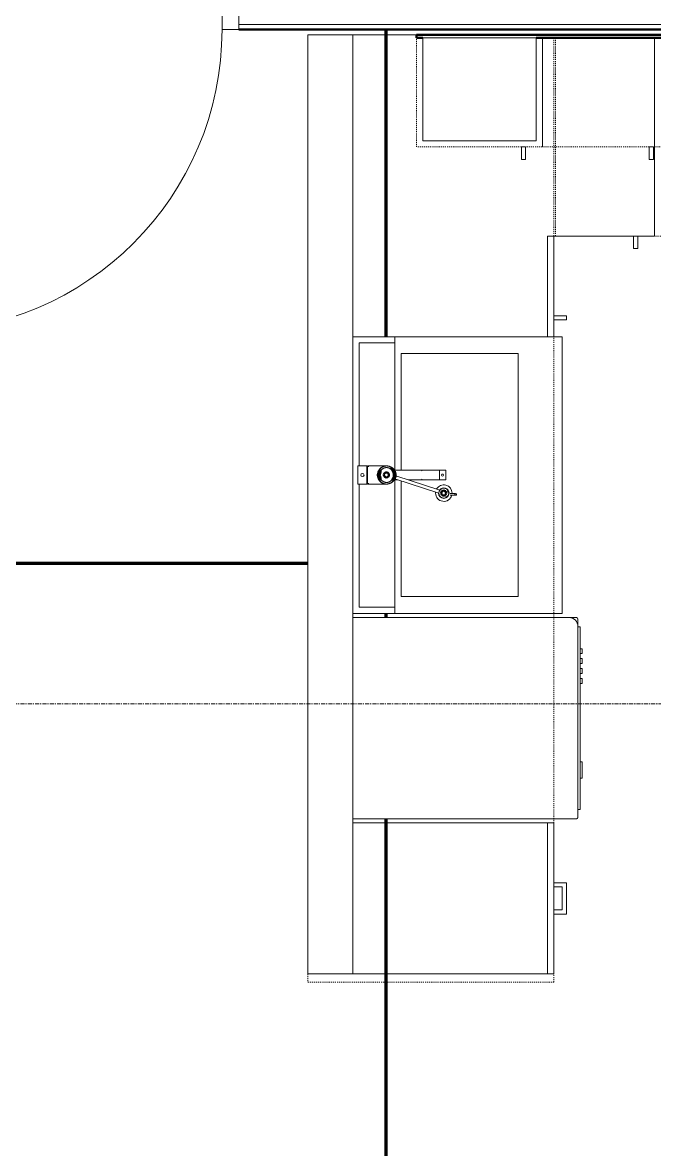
# Model space of a CAD drawing. Header units: inches. Extents: x -4217 to -1814, y 9706 to 12425.
# Drawn here: x -3635.3 to -3559.9, y 11229 to 11363.5 of the extents above; entities that cross this region are included whole.
import ezdxf

# ---------------------------------------------------------------- set-up
doc = ezdxf.new("R2010")
doc.units = ezdxf.units.IN
doc.header["$MEASUREMENT"] = 0
doc.linetypes.add('Dash', pattern=[0.25, 0.125, -0.125])
doc.linetypes.add('Grid Line 1_2_', pattern=[0.875, 0.5, -0.125, 0.125, -0.125])
for name, color, linetype, lineweight in [('A-AREA-1', 130, 'Continuous', 70), ('A-DOOR-7', 31, 'Continuous', 9), ('A-DOOR-FRAM', 31, 'Continuous', 20), ('A-GENM-2', 7, 'Continuous', 9), ('A-GENM-3', 250, 'Continuous', 50), ('A-WALL', 113, 'Continuous', 13), ('A-WALL-3', 250, 'Continuous', 50), ('A-WALL-4', 10, 'Continuous', 13), ('I-WALL-3', 2, 'Continuous', 50), ('P-SANR-FIXT-2', 7, 'Continuous', 9), ('Q-CASE-3', 7, 'Continuous', 9), ('Q-CASE-4', 7, 'Dash', 9), ('Q-CASE-HDLN-1', 7, 'Dash', 9), ('Q-SPCQ-1', 7, 'Continuous', 9), ('S-GRID-1', 1, 'Grid Line 1_2_', 9)]:
    doc.layers.add(name, color=color, linetype=linetype, lineweight=lineweight)

msp = doc.modelspace()

# ---------------------------------------------------------------- linework, layer by layer
at = {"layer": 'A-AREA-1'}
for p, q in [((-3591.97374, 11362.6144), (-3591.97374, 11325.9894)), ((-3668.12374, 11298.9894), (-3601.29874, 11298.9894)), ((-3591.97374, 11292.9894), (-3591.97374, 11292.4894)), ((-3591.97374, 11268.4894), (-3591.97374, 11197.20029))]:
    msp.add_line(p, q, dxfattribs=at)
at = {"layer": 'A-DOOR-7'}
msp.add_arc((-3647.52374, 11362.6144), 36, 270, 0, dxfattribs=at)
at = {"layer": 'A-DOOR-FRAM'}
for p, q in [((-3609.52374, 11362.6144), (-3609.52374, 11370.6144)), ((-3611.52374, 11364.5519), (-3611.52374, 11362.6144)), ((-3611.52374, 11362.6144), (-3609.52374, 11362.6144))]:
    msp.add_line(p, q, dxfattribs=at)
at = {"layer": 'A-GENM-2'}
for p, q in [((-3594.23376, 11310.57207), (-3595.3367, 11310.57207)), ((-3595.3367, 11308.40672), (-3595.3367, 11310.57207)), ((-3594.23376, 11310.57207), (-3594.23376, 11308.40672)), ((-3593.99326, 11310.51302), (-3594.23376, 11310.51302)), ((-3591.89182, 11310.57207), (-3594.1556, 11310.57207)), ((-3594.1556, 11308.40672), (-3594.1556, 11310.57207)), ((-3585.59261, 11310.07995), (-3590.99195, 11310.07995)), ((-3585.52495, 11307.68792), (-3590.78997, 11309.39862)), ((-3586.99988, 11310.07995), (-3587.91702, 11310.07995)), ((-3585.59261, 11310.07995), (-3585.59261, 11310.00083)), ((-3584.8052, 11310.06026), (-3585.59261, 11310.06026)), ((-3585.59261, 11309.98621), (-3585.59261, 11309.90698)), ((-3585.59261, 11309.89435), (-3585.59261, 11309.78467)), ((-3585.59261, 11309.77537), (-3585.59261, 11309.64224)), ((-3585.59261, 11309.64248), (-3585.59261, 11309.77483)), ((-3585.59261, 11309.63726), (-3585.59261, 11309.34153)), ((-3585.59261, 11309.34165), (-3585.59261, 11309.63715)), ((-3585.59261, 11309.33655), (-3585.59261, 11309.20342)), ((-3585.59261, 11309.20396), (-3585.59261, 11309.33631)), ((-3584.8052, 11310.06026), (-3584.8052, 11308.91853)), ((-3595.3367, 11308.40672), (-3594.23376, 11308.40672)), ((-3594.23376, 11308.46577), (-3593.99326, 11308.46577)), ((-3594.1556, 11308.40672), (-3591.89182, 11308.40672)), ((-3590.99195, 11308.89884), (-3590.52584, 11308.89884)), ((-3590.92135, 11309.02735), (-3585.65766, 11307.31707)), ((-3589.26005, 11308.89884), (-3585.59261, 11308.89884)), ((-3587.91702, 11308.89884), (-3586.99988, 11308.89884)), ((-3585.59261, 11309.19412), (-3585.59261, 11309.08444)), ((-3585.59261, 11309.07181), (-3585.59261, 11308.99258)), ((-3585.59261, 11308.91897), (-3585.59261, 11308.89884)), ((-3585.59261, 11308.91853), (-3584.8052, 11308.91853)), ((-3585.07746, 11307.02949), (-3585.06108, 11307.0814)), ((-3584.65831, 11306.89721), (-3585.07746, 11307.02949)), ((-3584.90384, 11307.57964), (-3584.48121, 11307.44625)), ((-3583.64809, 11307.28829), (-3584.31323, 11307.28829)), ((-3584.31323, 11307.09144), (-3583.64809, 11307.09144))]:
    msp.add_line(p, q, dxfattribs=at)
at = {"layer": 'A-GENM-2', "flags": 128}
for points in [[(-3592.22128, 11310.52073), (-3592.26226, 11310.50673), (-3592.30264, 11310.4911), (-3592.34237, 11310.47387), (-3592.38138, 11310.45507), (-3592.4196, 11310.43472), (-3592.45698, 11310.41286), (-3592.49346, 11310.38952), (-3592.52897, 11310.36474), (-3592.56347, 11310.33856), (-3592.59689, 11310.31102), (-3592.62918, 11310.28217), (-3592.66029, 11310.25205), (-3592.69018, 11310.2207), (-3592.71878, 11310.18819), (-3592.74607, 11310.15457), (-3592.77198, 11310.11987), (-3592.79649, 11310.08417), (-3592.81955, 11310.04752), (-3592.84113, 11310.00997), (-3592.86119, 11309.97159), (-3592.87969, 11309.93244), (-3592.89662, 11309.89258), (-3592.91194, 11309.85208), (-3592.92563, 11309.811), (-3592.93766, 11309.7694), (-3592.94802, 11309.72735), (-3592.95669, 11309.68492), (-3592.96366, 11309.64218), (-3592.96891, 11309.5992), (-3592.97244, 11309.55604), (-3592.97424, 11309.51277), (-3592.9745, 11309.4894)], [(-3592.77198, 11310.11987), (-3592.79649, 11310.08417), (-3592.81955, 11310.04752), (-3592.84113, 11310.00997), (-3592.86119, 11309.97159), (-3592.87969, 11309.93244), (-3592.89662, 11309.89258), (-3592.91194, 11309.85208), (-3592.92563, 11309.811), (-3592.93766, 11309.7694), (-3592.94802, 11309.72735), (-3592.95669, 11309.68492), (-3592.96366, 11309.64218), (-3592.96891, 11309.5992), (-3592.97244, 11309.55604), (-3592.97424, 11309.51277), (-3592.9745, 11309.4894)], [(-3592.77198, 11310.11987), (-3592.79649, 11310.08417), (-3592.81955, 11310.04752), (-3592.84113, 11310.00997), (-3592.86119, 11309.97159), (-3592.87969, 11309.93244), (-3592.89662, 11309.89258), (-3592.91194, 11309.85208), (-3592.92563, 11309.811), (-3592.93766, 11309.7694), (-3592.94802, 11309.72735), (-3592.95669, 11309.68492), (-3592.96366, 11309.64218), (-3592.96891, 11309.5992), (-3592.97244, 11309.55604), (-3592.97424, 11309.51277), (-3592.9745, 11309.4894)], [(-3592.77198, 11310.11987), (-3592.79649, 11310.08417), (-3592.81955, 11310.04752), (-3592.84113, 11310.00997), (-3592.86119, 11309.97159), (-3592.87969, 11309.93244), (-3592.89662, 11309.89258), (-3592.91194, 11309.85208), (-3592.92563, 11309.811), (-3592.93766, 11309.7694), (-3592.94802, 11309.72735), (-3592.95669, 11309.68492), (-3592.96366, 11309.64218), (-3592.96891, 11309.5992), (-3592.97244, 11309.55604), (-3592.97424, 11309.51277), (-3592.9745, 11309.4894)], [(-3592.77198, 11310.11987), (-3592.79649, 11310.08417), (-3592.81955, 11310.04752), (-3592.84113, 11310.00997), (-3592.86119, 11309.97159), (-3592.87969, 11309.93244), (-3592.89662, 11309.89258), (-3592.91194, 11309.85208), (-3592.92563, 11309.811), (-3592.93766, 11309.7694), (-3592.94802, 11309.72735), (-3592.95669, 11309.68492), (-3592.96366, 11309.64218), (-3592.96891, 11309.5992), (-3592.97244, 11309.55604), (-3592.97424, 11309.51277), (-3592.9745, 11309.4894)], [(-3592.77198, 11310.11987), (-3592.79649, 11310.08417), (-3592.81955, 11310.04752), (-3592.84113, 11310.00997), (-3592.86119, 11309.97159), (-3592.87969, 11309.93244), (-3592.89662, 11309.89258), (-3592.91194, 11309.85208), (-3592.92563, 11309.811), (-3592.93766, 11309.7694), (-3592.94802, 11309.72735), (-3592.95669, 11309.68492), (-3592.96366, 11309.64218), (-3592.96891, 11309.5992), (-3592.97244, 11309.55604), (-3592.97424, 11309.51277), (-3592.9745, 11309.4894)], [(-3592.9745, 11309.4894), (-3592.97363, 11309.4461), (-3592.97103, 11309.40287), (-3592.96671, 11309.35979), (-3592.96067, 11309.31691), (-3592.95291, 11309.2743), (-3592.94346, 11309.23204), (-3592.93233, 11309.19019), (-3592.91953, 11309.14882), (-3592.90509, 11309.108), (-3592.88903, 11309.06778), (-3592.87137, 11309.02824), (-3592.85215, 11308.98944), (-3592.83139, 11308.95144), (-3592.80912, 11308.91429), (-3592.78539, 11308.87807), (-3592.76023, 11308.84283), (-3592.73368, 11308.80862), (-3592.70578, 11308.7755), (-3592.67658, 11308.74352), (-3592.64613, 11308.71273), (-3592.61446, 11308.68319), (-3592.58165, 11308.65493), (-3592.54773, 11308.62802), (-3592.51276, 11308.60248), (-3592.47679, 11308.57835), (-3592.43989, 11308.55569), (-3592.40211, 11308.53452), (-3592.36352, 11308.51488), (-3592.32417, 11308.49679), (-3592.28413, 11308.4803), (-3592.24347, 11308.46542), (-3592.20224, 11308.45217)], [(-3592.9745, 11309.4894), (-3592.97363, 11309.4461), (-3592.97103, 11309.40287), (-3592.96671, 11309.35979), (-3592.96067, 11309.31691), (-3592.95291, 11309.2743), (-3592.94346, 11309.23204), (-3592.93233, 11309.19019), (-3592.91953, 11309.14882), (-3592.90509, 11309.108), (-3592.88903, 11309.06778), (-3592.87137, 11309.02824), (-3592.85215, 11308.98944), (-3592.83139, 11308.95144), (-3592.80912, 11308.91429), (-3592.78539, 11308.87807)], [(-3592.9745, 11309.4894), (-3592.97363, 11309.4461), (-3592.97103, 11309.40287), (-3592.96671, 11309.35979), (-3592.96067, 11309.31691), (-3592.95291, 11309.2743), (-3592.94346, 11309.23204), (-3592.93233, 11309.19019), (-3592.91953, 11309.14882), (-3592.90509, 11309.108), (-3592.88903, 11309.06778), (-3592.87137, 11309.02824), (-3592.85215, 11308.98944), (-3592.83139, 11308.95144), (-3592.80912, 11308.91429), (-3592.78539, 11308.87807)], [(-3592.9745, 11309.4894), (-3592.97363, 11309.4461), (-3592.97103, 11309.40287), (-3592.96671, 11309.35979), (-3592.96067, 11309.31691), (-3592.95291, 11309.2743), (-3592.94346, 11309.23204), (-3592.93233, 11309.19019), (-3592.91953, 11309.14882), (-3592.90509, 11309.108), (-3592.88903, 11309.06778), (-3592.87137, 11309.02824), (-3592.85215, 11308.98944), (-3592.83139, 11308.95144), (-3592.80912, 11308.91429), (-3592.78539, 11308.87807)], [(-3592.9745, 11309.4894), (-3592.97363, 11309.4461), (-3592.97103, 11309.40287), (-3592.96671, 11309.35979), (-3592.96067, 11309.31691), (-3592.95291, 11309.2743), (-3592.94346, 11309.23204), (-3592.93233, 11309.19019), (-3592.91953, 11309.14882), (-3592.90509, 11309.108), (-3592.88903, 11309.06778), (-3592.87137, 11309.02824), (-3592.85215, 11308.98944), (-3592.83139, 11308.95144), (-3592.80912, 11308.91429), (-3592.78539, 11308.87807)], [(-3592.9745, 11309.4894), (-3592.97363, 11309.4461), (-3592.97103, 11309.40287), (-3592.96671, 11309.35979), (-3592.96067, 11309.31691), (-3592.95291, 11309.2743), (-3592.94346, 11309.23204), (-3592.93233, 11309.19019), (-3592.91953, 11309.14882), (-3592.90509, 11309.108), (-3592.88903, 11309.06778), (-3592.87137, 11309.02824), (-3592.85215, 11308.98944), (-3592.83139, 11308.95144), (-3592.80912, 11308.91429), (-3592.78539, 11308.87807)], [(-3591.89182, 11310.57207), (-3591.9332, 11310.5712), (-3591.9745, 11310.56857), (-3592.01568, 11310.5642), (-3592.05664, 11310.5581), (-3592.09734, 11310.55027), (-3592.13769, 11310.54072), (-3592.17764, 11310.52948), (-3592.21712, 11310.51657), (-3592.25606, 11310.502), (-3592.2944, 11310.4858), (-3592.33208, 11310.46801), (-3592.36904, 11310.44864), (-3592.40521, 11310.42774), (-3592.44055, 11310.40534), (-3592.47499, 11310.38148), (-3592.50848, 11310.35619), (-3592.54096, 11310.32952), (-3592.5724, 11310.30152), (-3592.60273, 11310.27223), (-3592.63191, 11310.2417), (-3592.65989, 11310.20998), (-3592.68664, 11310.17713), (-3592.7121, 11310.14318), (-3592.73625, 11310.10821), (-3592.75905, 11310.07227), (-3592.78046, 11310.03541), (-3592.80044, 11309.99769), (-3592.81897, 11309.95918), (-3592.83603, 11309.91993), (-3592.85158, 11309.88001), (-3592.86561, 11309.83947), (-3592.87808, 11309.7984), (-3592.88899, 11309.75683), (-3592.89832, 11309.71486), (-3592.90605, 11309.67253), (-3592.91217, 11309.62991), (-3592.91668, 11309.58708), (-3592.91956, 11309.5441), (-3592.92081, 11309.50103), (-3592.92087, 11309.4894)], [(-3592.92087, 11309.4894), (-3592.92006, 11309.44631), (-3592.91761, 11309.4033), (-3592.91355, 11309.36042), (-3592.90786, 11309.31774), (-3592.90056, 11309.27533), (-3592.89166, 11309.23325), (-3592.88118, 11309.19157), (-3592.86913, 11309.15035), (-3592.85552, 11309.10967), (-3592.84038, 11309.06958), (-3592.82373, 11309.03014), (-3592.80559, 11308.99142), (-3592.78599, 11308.95348), (-3592.76496, 11308.91639), (-3592.74254, 11308.88019), (-3592.71875, 11308.84495), (-3592.69364, 11308.81072), (-3592.66723, 11308.77757), (-3592.63958, 11308.74553), (-3592.61072, 11308.71468), (-3592.58069, 11308.68505), (-3592.54955, 11308.6567), (-3592.51735, 11308.62967), (-3592.48412, 11308.604), (-3592.44993, 11308.57975), (-3592.41483, 11308.55695), (-3592.37888, 11308.53564), (-3592.34213, 11308.51586), (-3592.30464, 11308.49764), (-3592.26647, 11308.481), (-3592.22768, 11308.46599), (-3592.18835, 11308.45263), (-3592.14852, 11308.44094), (-3592.10827, 11308.43093), (-3592.06766, 11308.42264), (-3592.02676, 11308.41607), (-3591.98563, 11308.41123), (-3591.94436, 11308.40813), (-3591.90299, 11308.40678), (-3591.89182, 11308.40672)], [(-3592.26226, 11310.50673), (-3592.30264, 11310.4911), (-3592.34237, 11310.47387), (-3592.38138, 11310.45507), (-3592.4196, 11310.43472), (-3592.45698, 11310.41286), (-3592.49346, 11310.38952), (-3592.52897, 11310.36474), (-3592.56347, 11310.33856), (-3592.59689, 11310.31102), (-3592.62918, 11310.28217), (-3592.66029, 11310.25205), (-3592.69018, 11310.2207), (-3592.71878, 11310.18819), (-3592.74607, 11310.15457)], [(-3592.26226, 11310.50673), (-3592.30264, 11310.4911), (-3592.34237, 11310.47387), (-3592.38138, 11310.45507), (-3592.4196, 11310.43472), (-3592.45698, 11310.41286), (-3592.49346, 11310.38952), (-3592.52897, 11310.36474), (-3592.56347, 11310.33856), (-3592.59689, 11310.31102), (-3592.62918, 11310.28217), (-3592.66029, 11310.25205), (-3592.69018, 11310.2207), (-3592.71878, 11310.18819), (-3592.74607, 11310.15457)], [(-3592.26226, 11310.50673), (-3592.30264, 11310.4911), (-3592.34237, 11310.47387), (-3592.38138, 11310.45507), (-3592.4196, 11310.43472), (-3592.45698, 11310.41286), (-3592.49346, 11310.38952), (-3592.52897, 11310.36474), (-3592.56347, 11310.33856), (-3592.59689, 11310.31102), (-3592.62918, 11310.28217), (-3592.66029, 11310.25205), (-3592.69018, 11310.2207), (-3592.71878, 11310.18819), (-3592.74607, 11310.15457)], [(-3592.26226, 11310.50673), (-3592.30264, 11310.4911), (-3592.34237, 11310.47387), (-3592.38138, 11310.45507), (-3592.4196, 11310.43472), (-3592.45698, 11310.41286), (-3592.49346, 11310.38952), (-3592.52897, 11310.36474), (-3592.56347, 11310.33856), (-3592.59689, 11310.31102), (-3592.62918, 11310.28217), (-3592.66029, 11310.25205), (-3592.69018, 11310.2207), (-3592.71878, 11310.18819), (-3592.74607, 11310.15457)], [(-3592.26226, 11310.50673), (-3592.30264, 11310.4911), (-3592.34237, 11310.47387), (-3592.38138, 11310.45507), (-3592.4196, 11310.43472), (-3592.45698, 11310.41286), (-3592.49346, 11310.38952), (-3592.52897, 11310.36474), (-3592.56347, 11310.33856), (-3592.59689, 11310.31102), (-3592.62918, 11310.28217), (-3592.66029, 11310.25205), (-3592.69018, 11310.2207), (-3592.71878, 11310.18819), (-3592.74607, 11310.15457)], [(-3592.72402, 11309.4894), (-3592.72335, 11309.52503), (-3592.72133, 11309.56061), (-3592.71796, 11309.59607), (-3592.71326, 11309.63136), (-3592.70723, 11309.66641), (-3592.69988, 11309.70117), (-3592.69123, 11309.73558), (-3592.68128, 11309.76958), (-3592.67006, 11309.80312), (-3592.65759, 11309.83615), (-3592.64389, 11309.8686), (-3592.62897, 11309.90043), (-3592.61288, 11309.93159), (-3592.59563, 11309.96203), (-3592.57726, 11309.99169), (-3592.55779, 11310.02053), (-3592.53726, 11310.0485), (-3592.51571, 11310.07557), (-3592.49316, 11310.10168), (-3592.46967, 11310.1268), (-3592.44526, 11310.15088), (-3592.41998, 11310.1739), (-3592.39388, 11310.19581), (-3592.36698, 11310.21659), (-3592.33934, 11310.23619), (-3592.31101, 11310.2546), (-3592.28202, 11310.27178), (-3592.25243, 11310.28771), (-3592.22227, 11310.30237), (-3592.19161, 11310.31573), (-3592.16048, 11310.32777), (-3592.12894, 11310.33849), (-3592.09704, 11310.34786), (-3592.06482, 11310.35586), (-3592.03233, 11310.3625), (-3591.99963, 11310.36775), (-3591.96677, 11310.37162), (-3591.93379, 11310.3741), (-3591.90074, 11310.37517), (-3591.89182, 11310.37522)], [(-3591.89182, 11308.60357), (-3591.92487, 11308.60427), (-3591.95787, 11308.60637), (-3591.99077, 11308.60986), (-3592.02352, 11308.61474), (-3592.05607, 11308.621), (-3592.08837, 11308.62864), (-3592.12036, 11308.63764), (-3592.15201, 11308.64799), (-3592.18325, 11308.65968), (-3592.21404, 11308.67269), (-3592.24434, 11308.687), (-3592.27409, 11308.70259), (-3592.30325, 11308.71944), (-3592.33176, 11308.73751), (-3592.35959, 11308.7568), (-3592.38669, 11308.77726), (-3592.41302, 11308.79887), (-3592.43852, 11308.82159), (-3592.46317, 11308.84539), (-3592.48691, 11308.87023), (-3592.50972, 11308.89608), (-3592.53154, 11308.92289), (-3592.55235, 11308.95063), (-3592.57211, 11308.97924), (-3592.59078, 11309.00868), (-3592.60834, 11309.03891), (-3592.62475, 11309.06988), (-3592.63998, 11309.10153), (-3592.65401, 11309.13383), (-3592.66682, 11309.1667), (-3592.67838, 11309.20011), (-3592.68867, 11309.234), (-3592.69767, 11309.2683), (-3592.70538, 11309.30297), (-3592.71176, 11309.33795), (-3592.71683, 11309.37317), (-3592.72055, 11309.40859), (-3592.72293, 11309.44415), (-3592.72397, 11309.47977), (-3592.72402, 11309.4894)], [(-3591.54017, 11310.51337), (-3591.5814, 11310.52662), (-3591.62312, 11310.5382), (-3591.66528, 11310.54811), (-3591.7078, 11310.55632), (-3591.75061, 11310.56283), (-3591.79365, 11310.56761), (-3591.83685, 11310.57068), (-3591.88013, 11310.57201), (-3591.92343, 11310.57161), (-3591.96668, 11310.56948), (-3592.00982, 11310.56562), (-3592.05276, 11310.56004), (-3592.09544, 11310.55275), (-3592.1378, 11310.54376), (-3592.17977, 11310.53308)], [(-3591.5814, 11310.52662), (-3591.62312, 11310.5382), (-3591.66528, 11310.54811), (-3591.7078, 11310.55632), (-3591.75061, 11310.56283), (-3591.79365, 11310.56761), (-3591.83685, 11310.57068), (-3591.88013, 11310.57201), (-3591.92343, 11310.57161), (-3591.96668, 11310.56948), (-3592.00982, 11310.56562), (-3592.05276, 11310.56004), (-3592.09544, 11310.55275), (-3592.1378, 11310.54376), (-3592.17977, 11310.53308)], [(-3591.5814, 11310.52662), (-3591.62312, 11310.5382), (-3591.66528, 11310.54811), (-3591.7078, 11310.55632), (-3591.75061, 11310.56283), (-3591.79365, 11310.56761), (-3591.83685, 11310.57068), (-3591.88013, 11310.57201), (-3591.92343, 11310.57161), (-3591.96668, 11310.56948), (-3592.00982, 11310.56562), (-3592.05276, 11310.56004), (-3592.09544, 11310.55275), (-3592.1378, 11310.54376), (-3592.17977, 11310.53308)], [(-3591.5814, 11310.52662), (-3591.62312, 11310.5382), (-3591.66528, 11310.54811), (-3591.7078, 11310.55632), (-3591.75061, 11310.56283), (-3591.79365, 11310.56761), (-3591.83685, 11310.57068), (-3591.88013, 11310.57201), (-3591.92343, 11310.57161), (-3591.96668, 11310.56948), (-3592.00982, 11310.56562), (-3592.05276, 11310.56004), (-3592.09544, 11310.55275), (-3592.1378, 11310.54376), (-3592.17977, 11310.53308)], [(-3591.5814, 11310.52662), (-3591.62312, 11310.5382), (-3591.66528, 11310.54811), (-3591.7078, 11310.55632), (-3591.75061, 11310.56283), (-3591.79365, 11310.56761), (-3591.83685, 11310.57068), (-3591.88013, 11310.57201), (-3591.92343, 11310.57161), (-3591.96668, 11310.56948), (-3592.00982, 11310.56562), (-3592.05276, 11310.56004), (-3592.09544, 11310.55275), (-3592.1378, 11310.54376), (-3592.17977, 11310.53308)], [(-3591.5814, 11310.52662), (-3591.62312, 11310.5382), (-3591.66528, 11310.54811), (-3591.7078, 11310.55632), (-3591.75061, 11310.56283), (-3591.79365, 11310.56761), (-3591.83685, 11310.57068), (-3591.88013, 11310.57201), (-3591.92343, 11310.57161), (-3591.96668, 11310.56948), (-3592.00982, 11310.56562), (-3592.05276, 11310.56004), (-3592.09544, 11310.55275), (-3592.1378, 11310.54376), (-3592.17977, 11310.53308)], [(-3591.20294, 11310.29374), (-3591.23408, 11310.3221), (-3591.26629, 11310.34913), (-3591.29951, 11310.37479), (-3591.3337, 11310.39904), (-3591.3688, 11310.42184), (-3591.40476, 11310.44315), (-3591.44151, 11310.46293), (-3591.479, 11310.48116), (-3591.51717, 11310.49779), (-3591.55595, 11310.5128), (-3591.59529, 11310.52616), (-3591.63512, 11310.53786), (-3591.67537, 11310.54786), (-3591.71598, 11310.55615), (-3591.75688, 11310.56273), (-3591.798, 11310.56757), (-3591.83928, 11310.57066), (-3591.88065, 11310.57201), (-3591.89182, 11310.57207)], [(-3591.89182, 11310.37522), (-3591.85877, 11310.37452), (-3591.82576, 11310.37243), (-3591.79286, 11310.36894), (-3591.76011, 11310.36405), (-3591.72756, 11310.35779), (-3591.69527, 11310.35015), (-3591.66327, 11310.34115), (-3591.63163, 11310.3308), (-3591.60039, 11310.31911), (-3591.56959, 11310.3061), (-3591.5393, 11310.29179), (-3591.50955, 11310.2762), (-3591.48039, 11310.25936), (-3591.45187, 11310.24128), (-3591.42404, 11310.22199), (-3591.39694, 11310.20153), (-3591.37062, 11310.17992), (-3591.34511, 11310.1572), (-3591.32047, 11310.1334), (-3591.29672, 11310.10856), (-3591.27392, 11310.08271), (-3591.25209, 11310.0559), (-3591.23128, 11310.02817), (-3591.21153, 11309.99956), (-3591.19286, 11309.97011), (-3591.1753, 11309.93988), (-3591.15889, 11309.90891), (-3591.14366, 11309.87726), (-3591.12962, 11309.84497), (-3591.11682, 11309.81209), (-3591.10526, 11309.77868), (-3591.09497, 11309.7448), (-3591.08596, 11309.71049), (-3591.07826, 11309.67582), (-3591.07187, 11309.64084), (-3591.06681, 11309.60562), (-3591.06309, 11309.5702), (-3591.0607, 11309.53465), (-3591.05966, 11309.49902), (-3591.05961, 11309.4894)], [(-3591.05961, 11309.4894), (-3591.06029, 11309.45376), (-3591.06231, 11309.41818), (-3591.06567, 11309.38272), (-3591.07038, 11309.34743), (-3591.07641, 11309.31238), (-3591.08376, 11309.27762), (-3591.09241, 11309.24322), (-3591.10236, 11309.20921), (-3591.11357, 11309.17567), (-3591.12605, 11309.14265), (-3591.13975, 11309.11019), (-3591.15466, 11309.07836), (-3591.17076, 11309.0472), (-3591.18801, 11309.01676), (-3591.20638, 11308.9871), (-3591.22585, 11308.95826), (-3591.24638, 11308.93029), (-3591.26793, 11308.90322), (-3591.29047, 11308.87711), (-3591.31397, 11308.85199), (-3591.33837, 11308.82791), (-3591.36365, 11308.80489), (-3591.38976, 11308.78298), (-3591.41665, 11308.76221), (-3591.44429, 11308.7426), (-3591.47263, 11308.72419), (-3591.50162, 11308.70701), (-3591.53121, 11308.69108), (-3591.56136, 11308.67643), (-3591.59203, 11308.66307), (-3591.62315, 11308.65102), (-3591.65469, 11308.6403), (-3591.6866, 11308.63094), (-3591.71882, 11308.62293), (-3591.7513, 11308.61629), (-3591.78401, 11308.61104), (-3591.81687, 11308.60717), (-3591.84985, 11308.6047), (-3591.88289, 11308.60362), (-3591.89182, 11308.60357)], [(-3591.10705, 11310.23528), (-3591.13751, 11310.26606), (-3591.16917, 11310.2956), (-3591.20199, 11310.32386), (-3591.23591, 11310.35078), (-3591.27088, 11310.37632), (-3591.30685, 11310.40044), (-3591.34375, 11310.4231), (-3591.38152, 11310.44427), (-3591.42011, 11310.46391), (-3591.45946, 11310.482), (-3591.4995, 11310.49849)], [(-3591.10705, 11310.23528), (-3591.13751, 11310.26606), (-3591.16917, 11310.2956), (-3591.20199, 11310.32386), (-3591.23591, 11310.35078), (-3591.27088, 11310.37632), (-3591.30685, 11310.40044), (-3591.34375, 11310.4231), (-3591.38152, 11310.44427), (-3591.42011, 11310.46391), (-3591.45946, 11310.482), (-3591.4995, 11310.49849)], [(-3591.10705, 11310.23528), (-3591.13751, 11310.26606), (-3591.16917, 11310.2956), (-3591.20199, 11310.32386), (-3591.23591, 11310.35078), (-3591.27088, 11310.37632), (-3591.30685, 11310.40044), (-3591.34375, 11310.4231), (-3591.38152, 11310.44427), (-3591.42011, 11310.46391), (-3591.45946, 11310.482), (-3591.4995, 11310.49849)], [(-3591.10705, 11310.23528), (-3591.13751, 11310.26606), (-3591.16917, 11310.2956), (-3591.20199, 11310.32386), (-3591.23591, 11310.35078), (-3591.27088, 11310.37632), (-3591.30685, 11310.40044), (-3591.34375, 11310.4231), (-3591.38152, 11310.44427), (-3591.42011, 11310.46391), (-3591.45946, 11310.482), (-3591.4995, 11310.49849)], [(-3591.10705, 11310.23528), (-3591.13751, 11310.26606), (-3591.16917, 11310.2956), (-3591.20199, 11310.32386), (-3591.23591, 11310.35078), (-3591.27088, 11310.37632), (-3591.30685, 11310.40044), (-3591.34375, 11310.4231), (-3591.38152, 11310.44427), (-3591.42011, 11310.46391), (-3591.45946, 11310.482), (-3591.4995, 11310.49849)], [(-3591.10705, 11310.23528), (-3591.13751, 11310.26606), (-3591.16917, 11310.2956), (-3591.20199, 11310.32386), (-3591.23591, 11310.35078), (-3591.27088, 11310.37632), (-3591.30685, 11310.40044), (-3591.34375, 11310.4231), (-3591.38152, 11310.44427), (-3591.42011, 11310.46391), (-3591.45946, 11310.482), (-3591.4995, 11310.49849)], [(-3591.01823, 11309.4894), (-3591.01891, 11309.45376), (-3591.02093, 11309.41818), (-3591.02429, 11309.38272), (-3591.02899, 11309.34743), (-3591.03502, 11309.31238), (-3591.04237, 11309.27762), (-3591.05103, 11309.24322), (-3591.06097, 11309.20921), (-3591.07219, 11309.17567), (-3591.08466, 11309.14265), (-3591.09837, 11309.11019), (-3591.11328, 11309.07836), (-3591.12937, 11309.0472), (-3591.14662, 11309.01676), (-3591.16136, 11308.99277)], [(-3591.117, 11309.9079), (-3591.1018, 11309.87622), (-3591.08781, 11309.84391), (-3591.07504, 11309.81102), (-3591.06352, 11309.77759), (-3591.05327, 11309.74369), (-3591.04431, 11309.70938), (-3591.03665, 11309.6747), (-3591.03031, 11309.63971), (-3591.02529, 11309.60447), (-3591.02161, 11309.56905), (-3591.01926, 11309.53349), (-3591.01827, 11309.49786), (-3591.01823, 11309.4894)], [(-3590.91226, 11309.95055), (-3590.93149, 11309.98935), (-3590.95225, 11310.02736), (-3590.97451, 11310.0645), (-3590.99825, 11310.10072)], [(-3590.91226, 11309.95055), (-3590.93149, 11309.98935), (-3590.95225, 11310.02736), (-3590.97451, 11310.0645), (-3590.99825, 11310.10072)], [(-3590.91226, 11309.95055), (-3590.93149, 11309.98935), (-3590.95225, 11310.02736), (-3590.97451, 11310.0645), (-3590.99825, 11310.10072)], [(-3590.91226, 11309.95055), (-3590.93149, 11309.98935), (-3590.95225, 11310.02736), (-3590.97451, 11310.0645), (-3590.99825, 11310.10072)], [(-3590.91226, 11309.95055), (-3590.93149, 11309.98935), (-3590.95225, 11310.02736), (-3590.97451, 11310.0645), (-3590.99825, 11310.10072)], [(-3590.91226, 11309.95055), (-3590.93149, 11309.98935), (-3590.95225, 11310.02736), (-3590.97451, 11310.0645), (-3590.99825, 11310.10072)], [(-3590.94117, 11308.98238), (-3590.92269, 11309.02091), (-3590.90568, 11309.06019), (-3590.89018, 11309.10013), (-3590.87621, 11309.14068), (-3590.86378, 11309.18178), (-3590.85293, 11309.22335), (-3590.84365, 11309.26534), (-3590.83598, 11309.30768), (-3590.82991, 11309.35031), (-3590.82546, 11309.39315), (-3590.82263, 11309.43613), (-3590.82143, 11309.47921), (-3590.82138, 11309.4894)], [(-3590.82138, 11309.4894), (-3590.8222, 11309.53248), (-3590.82464, 11309.57549), (-3590.82871, 11309.61837), (-3590.8344, 11309.66105), (-3590.84169, 11309.70346), (-3590.85059, 11309.74554), (-3590.86107, 11309.78722), (-3590.87313, 11309.82844), (-3590.88674, 11309.86912), (-3590.90188, 11309.90922), (-3590.91853, 11309.94865), (-3590.93667, 11309.98737), (-3590.94109, 11309.99626)], [(-3590.90394, 11309.04635), (-3590.88702, 11309.08621), (-3590.8717, 11309.12671), (-3590.85801, 11309.1678), (-3590.84597, 11309.20939), (-3590.83561, 11309.25144), (-3590.82694, 11309.29387), (-3590.81998, 11309.33661), (-3590.81472, 11309.37959), (-3590.81119, 11309.42275), (-3590.80939, 11309.46602), (-3590.80914, 11309.4894)], [(-3590.90394, 11309.04635), (-3590.88702, 11309.08621), (-3590.8717, 11309.12671), (-3590.85801, 11309.1678), (-3590.84597, 11309.20939), (-3590.83561, 11309.25144), (-3590.82694, 11309.29387), (-3590.81998, 11309.33661), (-3590.81472, 11309.37959), (-3590.81119, 11309.42275), (-3590.80939, 11309.46602), (-3590.80914, 11309.4894)], [(-3590.90394, 11309.04635), (-3590.88702, 11309.08621), (-3590.8717, 11309.12671), (-3590.85801, 11309.1678), (-3590.84597, 11309.20939), (-3590.83561, 11309.25144), (-3590.82694, 11309.29387), (-3590.81998, 11309.33661), (-3590.81472, 11309.37959), (-3590.81119, 11309.42275), (-3590.80939, 11309.46602), (-3590.80914, 11309.4894)], [(-3590.90394, 11309.04635), (-3590.88702, 11309.08621), (-3590.8717, 11309.12671), (-3590.85801, 11309.1678), (-3590.84597, 11309.20939), (-3590.83561, 11309.25144), (-3590.82694, 11309.29387), (-3590.81998, 11309.33661), (-3590.81472, 11309.37959), (-3590.81119, 11309.42275), (-3590.80939, 11309.46602), (-3590.80914, 11309.4894)], [(-3590.90394, 11309.04635), (-3590.88702, 11309.08621), (-3590.8717, 11309.12671), (-3590.85801, 11309.1678), (-3590.84597, 11309.20939), (-3590.83561, 11309.25144), (-3590.82694, 11309.29387), (-3590.81998, 11309.33661), (-3590.81472, 11309.37959), (-3590.81119, 11309.42275), (-3590.80939, 11309.46602), (-3590.80914, 11309.4894)], [(-3590.90394, 11309.04635), (-3590.88702, 11309.08621), (-3590.8717, 11309.12671), (-3590.85801, 11309.1678), (-3590.84597, 11309.20939), (-3590.83561, 11309.25144), (-3590.82694, 11309.29387), (-3590.81998, 11309.33661), (-3590.81472, 11309.37959), (-3590.81119, 11309.42275), (-3590.80939, 11309.46602), (-3590.80914, 11309.4894)], [(-3590.80914, 11309.4894), (-3590.81001, 11309.53269), (-3590.8126, 11309.57592), (-3590.81693, 11309.61901), (-3590.82297, 11309.66189), (-3590.83072, 11309.70449), (-3590.84017, 11309.74675), (-3590.85131, 11309.7886), (-3590.8641, 11309.82997), (-3590.87854, 11309.8708), (-3590.89461, 11309.91101)], [(-3590.80914, 11309.4894), (-3590.81001, 11309.53269), (-3590.8126, 11309.57592), (-3590.81693, 11309.61901), (-3590.82297, 11309.66189), (-3590.83072, 11309.70449), (-3590.84017, 11309.74675), (-3590.85131, 11309.7886), (-3590.8641, 11309.82997), (-3590.87854, 11309.8708), (-3590.89461, 11309.91101)], [(-3590.80914, 11309.4894), (-3590.81001, 11309.53269), (-3590.8126, 11309.57592), (-3590.81693, 11309.61901), (-3590.82297, 11309.66189), (-3590.83072, 11309.70449), (-3590.84017, 11309.74675), (-3590.85131, 11309.7886), (-3590.8641, 11309.82997), (-3590.87854, 11309.8708), (-3590.89461, 11309.91101)], [(-3590.80914, 11309.4894), (-3590.81001, 11309.53269), (-3590.8126, 11309.57592), (-3590.81693, 11309.61901), (-3590.82297, 11309.66189), (-3590.83072, 11309.70449), (-3590.84017, 11309.74675), (-3590.85131, 11309.7886), (-3590.8641, 11309.82997), (-3590.87854, 11309.8708), (-3590.89461, 11309.91101)], [(-3590.80914, 11309.4894), (-3590.81001, 11309.53269), (-3590.8126, 11309.57592), (-3590.81693, 11309.61901), (-3590.82297, 11309.66189), (-3590.83072, 11309.70449), (-3590.84017, 11309.74675), (-3590.85131, 11309.7886), (-3590.8641, 11309.82997), (-3590.87854, 11309.8708), (-3590.89461, 11309.91101)], [(-3590.80914, 11309.4894), (-3590.81001, 11309.53269), (-3590.8126, 11309.57592), (-3590.81693, 11309.61901), (-3590.82297, 11309.66189), (-3590.83072, 11309.70449), (-3590.84017, 11309.74675), (-3590.85131, 11309.7886), (-3590.8641, 11309.82997), (-3590.87854, 11309.8708), (-3590.89461, 11309.91101)], [(-3592.76023, 11308.84283), (-3592.73368, 11308.80862), (-3592.70578, 11308.7755), (-3592.67658, 11308.74352), (-3592.64613, 11308.71273), (-3592.61446, 11308.68319), (-3592.58165, 11308.65493), (-3592.54773, 11308.62802), (-3592.51276, 11308.60248), (-3592.47679, 11308.57835), (-3592.43989, 11308.55569), (-3592.40211, 11308.53452), (-3592.36352, 11308.51488), (-3592.32417, 11308.49679), (-3592.28413, 11308.4803)], [(-3592.76023, 11308.84283), (-3592.73368, 11308.80862), (-3592.70578, 11308.7755), (-3592.67658, 11308.74352), (-3592.64613, 11308.71273), (-3592.61446, 11308.68319), (-3592.58165, 11308.65493), (-3592.54773, 11308.62802), (-3592.51276, 11308.60248), (-3592.47679, 11308.57835), (-3592.43989, 11308.55569), (-3592.40211, 11308.53452), (-3592.36352, 11308.51488), (-3592.32417, 11308.49679), (-3592.28413, 11308.4803)], [(-3592.76023, 11308.84283), (-3592.73368, 11308.80862), (-3592.70578, 11308.7755), (-3592.67658, 11308.74352), (-3592.64613, 11308.71273), (-3592.61446, 11308.68319), (-3592.58165, 11308.65493), (-3592.54773, 11308.62802), (-3592.51276, 11308.60248), (-3592.47679, 11308.57835), (-3592.43989, 11308.55569), (-3592.40211, 11308.53452), (-3592.36352, 11308.51488), (-3592.32417, 11308.49679), (-3592.28413, 11308.4803)], [(-3592.76023, 11308.84283), (-3592.73368, 11308.80862), (-3592.70578, 11308.7755), (-3592.67658, 11308.74352), (-3592.64613, 11308.71273), (-3592.61446, 11308.68319), (-3592.58165, 11308.65493), (-3592.54773, 11308.62802), (-3592.51276, 11308.60248), (-3592.47679, 11308.57835), (-3592.43989, 11308.55569), (-3592.40211, 11308.53452), (-3592.36352, 11308.51488), (-3592.32417, 11308.49679), (-3592.28413, 11308.4803)], [(-3592.76023, 11308.84283), (-3592.73368, 11308.80862), (-3592.70578, 11308.7755), (-3592.67658, 11308.74352), (-3592.64613, 11308.71273), (-3592.61446, 11308.68319), (-3592.58165, 11308.65493), (-3592.54773, 11308.62802), (-3592.51276, 11308.60248), (-3592.47679, 11308.57835), (-3592.43989, 11308.55569), (-3592.40211, 11308.53452), (-3592.36352, 11308.51488), (-3592.32417, 11308.49679), (-3592.28413, 11308.4803)], [(-3592.16051, 11308.44059), (-3592.11836, 11308.43068), (-3592.07584, 11308.42247), (-3592.03302, 11308.41597), (-3591.98999, 11308.41118), (-3591.94679, 11308.40812), (-3591.90351, 11308.40678), (-3591.8602, 11308.40718), (-3591.81695, 11308.40931), (-3591.77382, 11308.41317), (-3591.73088, 11308.41875), (-3591.68819, 11308.42604), (-3591.64583, 11308.43503), (-3591.60387, 11308.44571), (-3591.56236, 11308.45806), (-3591.52138, 11308.47206), (-3591.48099, 11308.48769), (-3591.44127, 11308.50492), (-3591.40226, 11308.52373), (-3591.36403, 11308.54407), (-3591.32665, 11308.56594), (-3591.29018, 11308.58928), (-3591.25466, 11308.61406), (-3591.22017, 11308.64024), (-3591.18675, 11308.66777), (-3591.15445, 11308.69663), (-3591.12334, 11308.72675), (-3591.09346, 11308.75809), (-3591.06485, 11308.7906), (-3591.03757, 11308.82423)], [(-3592.16051, 11308.44059), (-3592.11836, 11308.43068), (-3592.07584, 11308.42247), (-3592.03302, 11308.41597), (-3591.98999, 11308.41118), (-3591.94679, 11308.40812), (-3591.90351, 11308.40678), (-3591.8602, 11308.40718), (-3591.81695, 11308.40931), (-3591.77382, 11308.41317), (-3591.73088, 11308.41875), (-3591.68819, 11308.42604), (-3591.64583, 11308.43503), (-3591.60387, 11308.44571), (-3591.56236, 11308.45806)], [(-3592.16051, 11308.44059), (-3592.11836, 11308.43068), (-3592.07584, 11308.42247), (-3592.03302, 11308.41597), (-3591.98999, 11308.41118), (-3591.94679, 11308.40812), (-3591.90351, 11308.40678), (-3591.8602, 11308.40718), (-3591.81695, 11308.40931), (-3591.77382, 11308.41317), (-3591.73088, 11308.41875), (-3591.68819, 11308.42604), (-3591.64583, 11308.43503), (-3591.60387, 11308.44571), (-3591.56236, 11308.45806)], [(-3592.16051, 11308.44059), (-3592.11836, 11308.43068), (-3592.07584, 11308.42247), (-3592.03302, 11308.41597), (-3591.98999, 11308.41118), (-3591.94679, 11308.40812), (-3591.90351, 11308.40678), (-3591.8602, 11308.40718), (-3591.81695, 11308.40931), (-3591.77382, 11308.41317), (-3591.73088, 11308.41875), (-3591.68819, 11308.42604), (-3591.64583, 11308.43503), (-3591.60387, 11308.44571), (-3591.56236, 11308.45806)], [(-3592.16051, 11308.44059), (-3592.11836, 11308.43068), (-3592.07584, 11308.42247), (-3592.03302, 11308.41597), (-3591.98999, 11308.41118), (-3591.94679, 11308.40812), (-3591.90351, 11308.40678), (-3591.8602, 11308.40718), (-3591.81695, 11308.40931), (-3591.77382, 11308.41317), (-3591.73088, 11308.41875), (-3591.68819, 11308.42604), (-3591.64583, 11308.43503), (-3591.60387, 11308.44571), (-3591.56236, 11308.45806)], [(-3592.16051, 11308.44059), (-3592.11836, 11308.43068), (-3592.07584, 11308.42247), (-3592.03302, 11308.41597), (-3591.98999, 11308.41118), (-3591.94679, 11308.40812), (-3591.90351, 11308.40678), (-3591.8602, 11308.40718), (-3591.81695, 11308.40931), (-3591.77382, 11308.41317), (-3591.73088, 11308.41875), (-3591.68819, 11308.42604), (-3591.64583, 11308.43503), (-3591.60387, 11308.44571), (-3591.56236, 11308.45806)], [(-3591.89182, 11308.40672), (-3591.85044, 11308.40759), (-3591.80913, 11308.41022), (-3591.76796, 11308.41459), (-3591.72699, 11308.42069), (-3591.6863, 11308.42853), (-3591.64594, 11308.43807), (-3591.606, 11308.44931), (-3591.56652, 11308.46222), (-3591.52758, 11308.47679), (-3591.48924, 11308.49299), (-3591.45156, 11308.51078), (-3591.4146, 11308.53015), (-3591.37842, 11308.55105), (-3591.34309, 11308.57345), (-3591.30865, 11308.59732), (-3591.27516, 11308.6226), (-3591.24267, 11308.64927), (-3591.21124, 11308.67727), (-3591.18091, 11308.70656), (-3591.15173, 11308.73709), (-3591.12375, 11308.76881), (-3591.097, 11308.80167), (-3591.07153, 11308.83561), (-3591.04738, 11308.87058)], [(-3591.52138, 11308.47206), (-3591.48099, 11308.48769), (-3591.44127, 11308.50492), (-3591.40226, 11308.52373), (-3591.36403, 11308.54407), (-3591.32665, 11308.56594), (-3591.29018, 11308.58928), (-3591.25466, 11308.61406), (-3591.22017, 11308.64024), (-3591.18675, 11308.66777), (-3591.15445, 11308.69663), (-3591.12334, 11308.72675), (-3591.09346, 11308.75809), (-3591.06485, 11308.7906), (-3591.03757, 11308.82423)], [(-3591.52138, 11308.47206), (-3591.48099, 11308.48769), (-3591.44127, 11308.50492), (-3591.40226, 11308.52373), (-3591.36403, 11308.54407), (-3591.32665, 11308.56594), (-3591.29018, 11308.58928), (-3591.25466, 11308.61406), (-3591.22017, 11308.64024), (-3591.18675, 11308.66777), (-3591.15445, 11308.69663), (-3591.12334, 11308.72675), (-3591.09346, 11308.75809), (-3591.06485, 11308.7906), (-3591.03757, 11308.82423)], [(-3591.52138, 11308.47206), (-3591.48099, 11308.48769), (-3591.44127, 11308.50492), (-3591.40226, 11308.52373), (-3591.36403, 11308.54407), (-3591.32665, 11308.56594), (-3591.29018, 11308.58928), (-3591.25466, 11308.61406), (-3591.22017, 11308.64024), (-3591.18675, 11308.66777), (-3591.15445, 11308.69663), (-3591.12334, 11308.72675), (-3591.09346, 11308.75809), (-3591.06485, 11308.7906), (-3591.03757, 11308.82423)], [(-3591.52138, 11308.47206), (-3591.48099, 11308.48769), (-3591.44127, 11308.50492), (-3591.40226, 11308.52373), (-3591.36403, 11308.54407), (-3591.32665, 11308.56594), (-3591.29018, 11308.58928), (-3591.25466, 11308.61406), (-3591.22017, 11308.64024), (-3591.18675, 11308.66777), (-3591.15445, 11308.69663), (-3591.12334, 11308.72675), (-3591.09346, 11308.75809), (-3591.06485, 11308.7906), (-3591.03757, 11308.82423)], [(-3591.52138, 11308.47206), (-3591.48099, 11308.48769), (-3591.44127, 11308.50492), (-3591.40226, 11308.52373), (-3591.36403, 11308.54407), (-3591.32665, 11308.56594), (-3591.29018, 11308.58928), (-3591.25466, 11308.61406), (-3591.22017, 11308.64024), (-3591.18675, 11308.66777), (-3591.15445, 11308.69663), (-3591.12334, 11308.72675), (-3591.09346, 11308.75809), (-3591.06485, 11308.7906), (-3591.03757, 11308.82423)]]:
    msp.add_lwpolyline(points, dxfattribs=at)
at = {"layer": 'A-GENM-2'}
for centre, radius, start, end in [((-3594.77025, 11309.4894), 0.19685, 0, 180), ((-3594.77025, 11309.4894), 0.19685, 180, 0), ((-3591.89182, 11309.4894), 1.08268, 144.8142253, 180), ((-3591.89182, 11309.4894), 1.08268, 180, 214.6633147), ((-3591.89182, 11309.4894), 1.08268, 109.1524217, 142.4110601), ((-3591.89182, 11309.4894), 1.08268, 75, 105), ((-3591.89182, 11309.4894), 1.08268, 39.2199119, 70.6452492), ((-3591.89182, 11309.4894), 1.08268, 0, 34.6633147), ((-3591.89182, 11309.4894), 1.08268, 325.6183898, 0), ((-3585.20238, 11309.4894), 0.11811, 0, 180), ((-3585.20238, 11309.4894), 0.11811, 180, 0), ((-3591.89182, 11309.4894), 1.08268, 217.5889399, 250.6452492), ((-3591.89182, 11309.4894), 1.08268, 255, 285), ((-3591.89182, 11309.4894), 1.08268, 289.1524217, 322.4110601), ((-3585.06019, 11307.32993), 0.98425, 0, 150), ((-3585.06019, 11307.32993), 0.62992, 0, 144.2737778), ((-3585.06019, 11307.32993), 0.98425, 173.1291055, 180), ((-3585.06019, 11307.32993), 0.98425, 180, 345), ((-3585.06019, 11307.32993), 0.62992, 180, 0), ((-3585.06019, 11307.32993), 0.59055, 11.3602939, 180), ((-3585.06019, 11307.32993), 0.59055, 180, 312.8834648), ((-3585.06019, 11307.32993), 0.59055, 312.8834648, 0), ((-3585.06019, 11307.32993), 0.59055, 0, 11.3602939), ((-3585.06019, 11307.32993), 0.98425, 356.3754395, 0)]:
    msp.add_arc(centre, radius, start, end, dxfattribs=at)
for centre, major_axis, ratio, start_param, end_param in [((-3587.91702, 11309.4894), (0, -0.59055), 0.906307787, 2.617993878, 3.403392041), ((-3587.91702, 11309.4894), (0, -0.59055), 0.906307787, 6.021385919, 6.806784083), ((-3583.64809, 11307.18987), (0, -0.09843), 0.984807753, 1.570796327, 4.71238898), ((-3583.64809, 11307.18987), (0, -0.09843), 0.984807753, 4.71238898, 7.853981634)]:
    msp.add_ellipse(centre, major_axis=major_axis, ratio=ratio, start_param=start_param, end_param=end_param, dxfattribs=at)
at = {"layer": 'A-GENM-3'}
for centre, start, end in [((-3591.91575, 11309.49695), 144.968118, 324.968118), ((-3591.91575, 11309.49695), 324.968118, 144.968118), ((-3585.07228, 11307.33712), 0, 180), ((-3585.07228, 11307.33712), 180, 0)]:
    msp.add_arc(centre, 0.29528, start, end, dxfattribs=at)
for points in [[(-3592.91328, 11309.56087), (-3592.91415, 11309.54897), (-3592.9154, 11309.52516), (-3592.91564, 11309.50132), (-3592.91551, 11309.4894)], [(-3592.91551, 11309.4894), (-3592.91564, 11309.47747), (-3592.9154, 11309.45363), (-3592.91415, 11309.42982), (-3592.91328, 11309.41792)], [(-3592.72912, 11309.4894), (-3592.62324, 11309.83861), (-3592.54805, 11310.19973), (-3592.74601, 11309.88626), (-3592.91328, 11309.56087)], [(-3592.91328, 11309.41792), (-3592.74601, 11309.09254), (-3592.54805, 11308.77906), (-3592.62324, 11309.14019), (-3592.72912, 11309.4894)], [(-3591.02909, 11309.66289), (-3591.02301, 11309.63429), (-3591.01388, 11309.57678), (-3591.01079, 11309.51863), (-3591.01076, 11309.4894)], [(-3591.01076, 11309.4894), (-3591.01079, 11309.46016), (-3591.01388, 11309.40201), (-3591.02301, 11309.3445), (-3591.02909, 11309.31591)]]:
    msp.add_open_spline(points, degree=3, dxfattribs=at)
for points, knots in [([(-3591.02909, 11310.13562), (-3591.04134, 11310.15173), (-3591.06074, 11310.17471), (-3591.08514, 11310.19943), (-3591.0996, 11310.21299), (-3591.1107, 11310.22279), (-3591.12205, 11310.23256), (-3591.13752, 11310.24574), (-3591.15751, 11310.26178), (-3591.17831, 11310.27591), (-3591.19553, 11310.28533), (-3591.20633, 11310.29011), (-3591.2155, 11310.29352), (-3591.22557, 11310.29705), (-3591.24469, 11310.30305), (-3591.27421, 11310.31023), (-3591.30044, 11310.31279), (-3591.31582, 11310.31037), (-3591.3235, 11310.30606), (-3591.32694, 11310.29821), (-3591.3274, 11310.28324), (-3591.32259, 11310.2634), (-3591.31499, 11310.24175), (-3591.30848, 11310.22541), (-3591.30289, 11310.21237), (-3591.2986, 11310.20265), (-3591.29563, 11310.19589), (-3591.29263, 11310.18944), (-3591.28816, 11310.18087), (-3591.27952, 11310.16614), (-3591.26526, 11310.14559), (-3591.25003, 11310.12526), (-3591.23967, 11310.11089), (-3591.23394, 11310.10262), (-3591.2298, 11310.09636), (-3591.22573, 11310.09008), (-3591.22025, 11310.08172), (-3591.21063, 11310.06708), (-3591.19687, 11310.04614), (-3591.1806, 11310.02081), (-3591.15979, 11309.98652), (-3591.13478, 11309.94273), (-3591.09791, 11309.87118), (-3591.05873, 11309.77786), (-3591.03744, 11309.70162), (-3591.02909, 11309.66289)], [0, 0, 0, 0, 0.055555556, 0.083333333, 0.097222222, 0.111111111, 0.125, 0.138888889, 0.166666667, 0.194444444, 0.208333333, 0.222222222, 0.229166667, 0.236111111, 0.25, 0.277777778, 0.305555556, 0.319444444, 0.333333333, 0.347222222, 0.361111111, 0.388888889, 0.402777778, 0.416666667, 0.430555556, 0.4375, 0.444444444, 0.451388889, 0.458333333, 0.472222222, 0.5, 0.527777778, 0.541666667, 0.548611111, 0.555555556, 0.5625, 0.569444444, 0.583333333, 0.611111111, 0.638888889, 0.666666667, 0.722222222, 0.777777778, 0.888888889, 1, 1, 1, 1]), ([(-3591.02909, 11309.31591), (-3591.03278, 11309.29988), (-3591.04081, 11309.26812), (-3591.05249, 11309.22912), (-3591.06281, 11309.19834), (-3591.06967, 11309.17928), (-3591.07541, 11309.16414), (-3591.07983, 11309.15283), (-3591.08401, 11309.14252), (-3591.08787, 11309.13318), (-3591.09267, 11309.12201), (-3591.1014, 11309.10599), (-3591.11514, 11309.08511), (-3591.13173, 11309.06237), (-3591.14827, 11309.03992), (-3591.16316, 11309.01802), (-3591.17285, 11309.00044), (-3591.17817, 11308.98691), (-3591.18074, 11308.97705), (-3591.18162, 11308.96832), (-3591.18108, 11308.96064), (-3591.179, 11308.9517), (-3591.17572, 11308.94227), (-3591.17076, 11308.93245), (-3591.16384, 11308.92152), (-3591.15281, 11308.90841), (-3591.1301, 11308.88861), (-3591.09224, 11308.86608), (-3591.05183, 11308.85042), (-3591.02909, 11308.84318)], [0, 0, 0, 0, 0.083333333, 0.166666667, 0.208333333, 0.25, 0.270833333, 0.291666667, 0.3125, 0.328125, 0.34375, 0.375, 0.416666667, 0.458333333, 0.5, 0.541666667, 0.583333333, 0.604166667, 0.625, 0.645833333, 0.661458333, 0.677083333, 0.708333333, 0.729166667, 0.75, 0.791666667, 0.833333333, 0.916666667, 1, 1, 1, 1]), ([(-3590.82886, 11309.4894), (-3590.82835, 11309.56703), (-3590.83892, 11309.68064), (-3590.87392, 11309.83035), (-3590.9119, 11309.93893), (-3590.96328, 11310.04023), (-3591.00575, 11310.10446), (-3591.02909, 11310.13562)], [0, 0, 0, 0, 0.333333333, 0.5, 0.666666667, 0.833333333, 1, 1, 1, 1]), ([(-3591.02909, 11308.84318), (-3590.99385, 11308.8893), (-3590.94812, 11308.96181), (-3590.90225, 11309.06728), (-3590.86553, 11309.17631), (-3590.83647, 11309.31728), (-3590.82868, 11309.43158), (-3590.82886, 11309.4894)], [0, 0, 0, 0, 0.25, 0.375, 0.5, 0.75, 1, 1, 1, 1])]:
    msp.add_open_spline(points, degree=3, knots=knots, dxfattribs=at)
at = {"layer": 'A-WALL'}
msp.add_line((-3486.67374, 11363.2394), (-3609.52374, 11363.2394), dxfattribs=at)
at = {"layer": 'A-WALL-3'}
for p, q in [((-3513.29874, 11361.9894), (-3588.29874, 11361.9894)), ((-3588.29874, 11361.9894), (-3588.29874, 11361.6144)), ((-3588.29874, 11361.6144), (-3587.54874, 11361.6144)), ((-3574.04874, 11361.6144), (-3513.29874, 11361.6144))]:
    msp.add_line(p, q, dxfattribs=at)
at = {"layer": 'A-WALL-4'}
for p, q in [((-3601.29874, 11249.9894), (-3601.29874, 11361.9894)), ((-3601.29874, 11361.9894), (-3595.92374, 11361.9894)), ((-3595.92374, 11361.9894), (-3595.92374, 11249.9894)), ((-3601.29874, 11249.9894), (-3595.92374, 11249.9894))]:
    msp.add_line(p, q, dxfattribs=at)
at = {"layer": 'I-WALL-3'}
msp.add_line((-3609.52374, 11362.6144), (-3487.29874, 11362.6144), dxfattribs=at)
at = {"layer": 'P-SANR-FIXT-2'}
for p, q in [((-3570.92699, 11325.9894), (-3590.8828, 11325.9894)), ((-3590.8828, 11325.9894), (-3590.8828, 11310.07672)), ((-3570.92699, 11292.9894), (-3570.92699, 11325.9894)), ((-3590.12955, 11310.07432), (-3590.12955, 11323.9894)), ((-3590.12955, 11323.9894), (-3576.17374, 11323.9894)), ((-3576.17374, 11323.9894), (-3576.17374, 11294.9894)), ((-3590.8828, 11308.89884), (-3590.8828, 11292.9894)), ((-3590.12955, 11294.9894), (-3590.12955, 11308.77713)), ((-3576.17374, 11294.9894), (-3590.12955, 11294.9894)), ((-3590.8828, 11292.9894), (-3570.92699, 11292.9894))]:
    msp.add_line(p, q, dxfattribs=at)
at = {"layer": 'Q-CASE-3'}
for p, q in [((-3595.92374, 11361.9894), (-3595.92374, 11325.9894)), ((-3588.29874, 11361.9894), (-3595.92374, 11361.9894)), ((-3574.04874, 11361.6144), (-3587.54874, 11361.6144)), ((-3587.54874, 11361.6144), (-3587.54874, 11349.3644)), ((-3574.04874, 11349.3644), (-3574.04874, 11361.6144)), ((-3559.92374, 11337.9894), (-3559.92374, 11361.6144)), ((-3587.54874, 11349.3644), (-3574.04874, 11349.3644)), ((-3575.78718, 11348.6144), (-3575.29874, 11348.6144)), ((-3575.78718, 11348.6144), (-3575.78718, 11347.11514)), ((-3575.29874, 11347.11514), (-3575.29874, 11348.6144)), ((-3560.53718, 11348.6144), (-3560.04874, 11348.6144)), ((-3560.53718, 11348.6144), (-3560.53718, 11347.11514)), ((-3560.04874, 11347.11514), (-3560.04874, 11348.6144)), ((-3575.78718, 11347.11514), (-3575.29874, 11347.11514)), ((-3560.53718, 11347.11514), (-3560.04874, 11347.11514)), ((-3572.67374, 11337.9894), (-3559.92374, 11337.9894)), ((-3572.67374, 11325.9894), (-3572.67374, 11337.9894)), ((-3572.67374, 11337.9894), (-3571.92374, 11337.9894)), ((-3571.92374, 11337.9894), (-3559.92374, 11337.9894)), ((-3571.92374, 11325.9894), (-3571.92374, 11337.9894)), ((-3562.41218, 11337.99346), (-3561.92374, 11337.99346)), ((-3562.41218, 11337.99346), (-3562.41218, 11336.4942)), ((-3561.92374, 11336.4942), (-3561.92374, 11337.99346)), ((-3562.41218, 11336.4942), (-3561.92374, 11336.4942)), ((-3571.92374, 11328.00095), (-3571.92374, 11328.4894)), ((-3570.42448, 11328.4894), (-3571.92374, 11328.4894)), ((-3570.42448, 11328.00095), (-3570.42448, 11328.4894)), ((-3571.92374, 11328.00095), (-3570.42448, 11328.00095)), ((-3595.92374, 11325.9894), (-3590.8828, 11325.9894)), ((-3590.8828, 11325.9894), (-3595.92374, 11325.9894)), ((-3595.92374, 11325.9894), (-3571.92374, 11325.9894)), ((-3595.17374, 11325.2394), (-3595.17374, 11310.57207)), ((-3590.8828, 11325.2394), (-3595.17374, 11325.2394)), ((-3570.92374, 11311.3644), (-3570.92374, 11310.8644)), ((-3595.17374, 11308.40672), (-3595.17374, 11293.7394)), ((-3570.92374, 11308.1144), (-3570.92374, 11307.6144)), ((-3595.17374, 11293.7394), (-3590.8828, 11293.7394)), ((-3590.8828, 11292.9894), (-3595.92374, 11292.9894)), ((-3595.92374, 11292.9894), (-3590.8828, 11292.9894)), ((-3595.92374, 11267.9894), (-3572.67374, 11267.9894)), ((-3595.92374, 11249.9894), (-3595.92374, 11267.9894)), ((-3571.92374, 11267.9894), (-3572.67374, 11267.9894)), ((-3572.67374, 11267.9894), (-3572.67374, 11249.9894)), ((-3571.92374, 11249.9894), (-3571.92374, 11267.9894)), ((-3570.42374, 11260.8644), (-3571.92374, 11260.8644)), ((-3571.92374, 11260.8644), (-3571.92374, 11260.36502)), ((-3571.92374, 11260.36502), (-3570.92311, 11260.36502)), ((-3570.92311, 11260.36502), (-3570.92311, 11257.61377)), ((-3570.42374, 11257.1144), (-3570.42374, 11260.8644)), ((-3571.92374, 11257.1144), (-3571.92374, 11257.61377)), ((-3570.92311, 11257.61377), (-3571.92374, 11257.61377)), ((-3571.92374, 11257.1144), (-3570.42374, 11257.1144)), ((-3572.67374, 11249.9894), (-3595.92374, 11249.9894)), ((-3572.67374, 11249.9894), (-3571.92374, 11249.9894))]:
    msp.add_line(p, q, dxfattribs=at)
at = {"layer": 'Q-CASE-4'}
for p, q in [((-3588.29874, 11348.6144), (-3588.29874, 11361.6144)), ((-3588.29874, 11361.6144), (-3573.29874, 11361.6144)), ((-3573.29874, 11361.6144), (-3573.29874, 11348.6144)), ((-3573.29874, 11348.6144), (-3573.29874, 11361.6144)), ((-3573.29874, 11361.6144), (-3543.29874, 11361.6144)), ((-3573.29874, 11348.6144), (-3588.29874, 11348.6144)), ((-3543.29874, 11348.6144), (-3573.29874, 11348.6144))]:
    msp.add_line(p, q, dxfattribs=at)
at = {"layer": 'Q-CASE-HDLN-1'}
for p, q in [((-3601.29874, 11361.9894), (-3601.29874, 11248.9894)), ((-3588.29874, 11361.9894), (-3601.29874, 11361.9894)), ((-3571.92374, 11248.9894), (-3571.92374, 11361.6144)), ((-3571.7495, 11337.9894), (-3571.7495, 11361.6144)), ((-3511.92374, 11337.9894), (-3571.7495, 11337.9894)), ((-3601.29874, 11248.9894), (-3571.92374, 11248.9894))]:
    msp.add_line(p, q, dxfattribs=at)
at = {"layer": 'Q-SPCQ-1'}
for p, q in [((-3570.12059, 11292.4894), (-3595.92374, 11292.4894)), ((-3569.24559, 11292.4894), (-3570.12059, 11292.4894)), ((-3569.04874, 11291.41755), (-3569.04874, 11292.29255)), ((-3569.04892, 11291.39646), (-3568.79874, 11291.39646)), ((-3569.04874, 11268.68625), (-3569.04874, 11291.41755)), ((-3568.79874, 11291.39646), (-3568.79874, 11269.58234)), ((-3568.54874, 11288.77329), (-3568.79874, 11288.77329)), ((-3568.79874, 11288.18274), (-3568.54874, 11288.18274)), ((-3568.54874, 11288.77329), (-3568.54874, 11288.18274)), ((-3568.54874, 11287.59219), (-3568.79874, 11287.59219)), ((-3568.79874, 11287.00164), (-3568.54874, 11287.00164)), ((-3568.54874, 11287.59219), (-3568.54874, 11287.00164)), ((-3568.54874, 11286.41109), (-3568.79874, 11286.41109)), ((-3568.79874, 11285.82053), (-3568.54874, 11285.82053)), ((-3568.54874, 11285.22998), (-3568.79874, 11285.22998)), ((-3568.54874, 11286.41109), (-3568.54874, 11285.82053)), ((-3568.54874, 11285.22998), (-3568.54874, 11284.63943)), ((-3568.79874, 11284.63943), (-3568.54874, 11284.63943)), ((-3568.54874, 11275.28194), (-3568.79874, 11275.28194)), ((-3568.54874, 11275.28194), (-3568.54874, 11274.29769)), ((-3568.79874, 11273.31344), (-3568.54874, 11273.31344)), ((-3568.54874, 11274.29769), (-3568.54874, 11273.31344)), ((-3569.04874, 11269.58234), (-3568.79874, 11269.58234)), ((-3595.92374, 11268.4894), (-3569.24559, 11268.4894))]:
    msp.add_line(p, q, dxfattribs=at)
for centre, radius, start, end in [((-3570.12059, 11291.41755), 1.07185, 0, 90), ((-3569.24559, 11292.29255), 0.19685, 0, 90), ((-3569.24559, 11268.68625), 0.19685, 270, 0), ((-3569.24559, 11268.68625), 0.19685, 270, 345)]:
    msp.add_arc(centre, radius, start, end, dxfattribs=at)
at = {"layer": 'S-GRID-1'}
msp.add_line((-1814.20638, 11282.1894), (-4168.71446, 11282.1894), dxfattribs=at)

doc.saveas('drawing.dxf')
